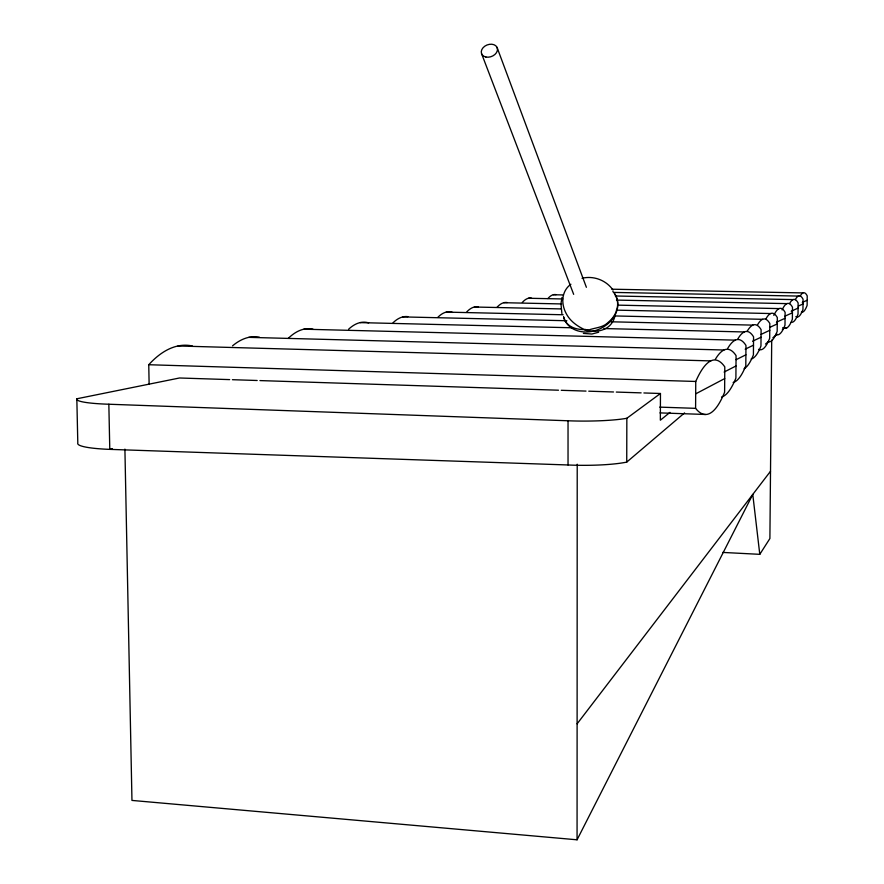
<?xml version="1.0" encoding="UTF-8"?>
<svg xmlns="http://www.w3.org/2000/svg" width="884" height="884" viewBox="0 0 884 884"><rect width="100%" height="100%" fill="white"/><g stroke="black" fill="none" stroke-linecap="round" stroke-linejoin="round"><path stroke-width="1.33" d="M124.909 449.105L131.959 800.418L577.064 839.8L577.219 464.211M229.663 379.612L179.518 377.987L76.831 398.783L77.803 443.028A55.968 7.459 -1.5 0 0 109.782 449.37L568.036 464.973A52.775 7.68 0.1 0 0 626.734 462.1L626.844 418.276L660.459 393.49L660.348 420.209L669.973 412.386M695.597 408.342L695.752 381.468A193.088 39.183 -87.4 0 1 724.792 366.893L724.615 392.198A195.662 40.454 -89.2 0 1 695.597 408.342L659.718 407.126M771.71 340.108L769.898 538.533L759.787 554.334L722.681 552.423M570.898 284.25A28.166 22.918 41.2 0 0 566.136 313.433C570.5 321.909 578.611 327.135 587.064 330.738C593.031 327.677 602.645 328.24 608.236 322.295A28.166 23.382 -12.7 0 0 614.513 293.444M561.981 297.488L560.964 303.709L561.904 313.687M577.064 839.8L752.77 494.432L759.787 554.334M577.119 723.819L770.516 471.26M626.734 462.1L684.559 412.905M765.511 344.053L768.66 341.368M772.87 337.787L777.08 334.207M782.329 329.743L784.439 327.953M695.675 393.866L724.714 378.573M724.106 372.065L735.985 365.976M736.14 359.678L745.886 354.816M745.179 349.191L753.5 345.147M752.582 341.235L761.036 337.224M761.102 334.373L769.765 330.318M769.831 327.345L777.246 323.92M776.428 322.218L785.058 318.284M784.881 316.185L792.429 312.781M791.213 311.19L798.086 308.118M798.318 306.052L803.004 303.986M802.296 302.383L807.169 300.262M598.678 332.229L591.849 334.019L583.374 333.412M112.29 448.63L109.782 449.37L108.843 404.231A56.079 6.409 -1.3 0 1 76.831 398.783M582.026 278.283C593.606 275.432 606.314 280.25 613.054 290.107M611.85 289.201L803.048 292.913M613.894 292.416L798.473 296.074M553.351 294.737L562.997 294.936M615.352 295.996L793.114 299.599M528.455 298.251L562.832 298.969M616.457 300.085L786.97 303.621M503.858 302.704L561.66 303.941M618.093 305.146L779.113 308.593M474.377 307.013L561.196 308.925M616.325 310.14L770.682 313.544M446.232 312.107L563.152 314.77M615.419 315.964L762.594 319.312M402.916 316.903L566.876 320.748M610.966 321.787L752.881 325.124M782.605 327.798L786.727 327.898M360.131 322.616L572.202 327.776M603.871 328.55L744.328 331.964M303.842 329.191L735.333 340.141M248.769 337.356L724.007 350.009M178.004 345.976L710.791 360.904M149.131 384.407L148.755 364.727L695.752 381.468M232.415 379.7L257.178 380.496M259.94 380.584L558.5 390.209M561.252 390.297L586.015 391.093M588.766 391.181L613.54 391.977M616.292 392.065L641.132 392.872M643.895 392.96L660.459 393.49M659.983 412.894L705.487 414.474M108.843 404.231L568.036 420.773A52.874 6.674 0.1 0 0 626.844 418.276M587.65 329.677C579.561 329.854 570.335 328.903 565.506 321.389A28.166 21.205 -34.5 0 1 563.638 317.301M587.65 330.086L584.777 329.401C591.761 332.307 600.026 331.82 606.601 328.052A28.166 22.907 41.3 0 0 614.866 316.428M612.833 291.532L614.502 293.444M481.714 54.023L573.672 294.35M497.04 47.371L586.379 287.3M568.036 420.773L568.036 464.973M733.145 382.463A155.44 30.443 -89.1 0 0 745.809 365.755L745.963 345.445A153.595 29.713 -87.7 0 0 727.775 348.296M288.306 338.318A145.473 55.25 -87 0 1 312.947 329.135M614.855 294.228A28.266 22.575 -24.5 0 1 599.352 329.091A28.266 22.575 -24.5 0 1 563.594 316.726M801.39 312.14A70.775 11.757 -88.9 0 0 807.125 305.345L807.225 295.897A70.289 11.647 -88.4 0 0 800.119 296.273M795.876 316.582A76.809 12.917 -88.9 0 0 802.948 309.499L803.059 299.267A76.245 12.785 -88.4 0 0 795.257 299.731M791.136 322.251A83.306 14.21 -88.9 0 0 798.031 314.096L798.141 303.013A82.665 14.045 -88.3 0 0 789.578 303.599M547.881 298.582A80.245 21.978 -88.3 0 1 556.069 294.659M783.843 327.754A90.135 15.614 -89 0 0 792.362 319.223L792.484 307.256A89.395 15.415 -88.3 0 0 782.119 309.941M522.333 302.438A86.577 24.642 -88.2 0 1 531.505 298.151M775.721 334.406A96.301 17.006 -89 0 0 784.992 325.157L785.125 312.395A95.472 16.774 -88.2 0 0 773.831 315.4M497.084 307.212A92.267 27.227 -88.1 0 1 507.228 302.571M768.119 341.898A104.102 18.763 -89 0 0 777.18 331.334L777.312 317.566A103.152 18.487 -88.2 0 0 766.019 318.704M466.752 311.919A99.417 30.586 -88 0 1 478.156 306.847M758.538 349.313A111.583 20.509 -89 0 0 769.688 338.252L769.82 323.511A110.522 20.177 -88.1 0 0 757.489 324.914M437.768 317.411A106.257 33.957 -87.8 0 1 452.509 312.417M751.168 358.97A124.224 23.36 -89 0 0 760.958 346.031L761.102 329.677A122.942 22.94 -88 0 0 747.079 331.434M392.982 322.837A117.683 39.78 -87.6 0 1 407.844 316.649M744.041 368.761A137.23 26.332 -89 0 0 753.411 354.849L753.566 336.837A135.727 25.791 -87.9 0 0 737.786 339.047M348.616 329.224A129.34 46.056 -87.4 0 1 368.65 322.87M721.543 397.004A172.623 34.675 -89.1 0 0 735.897 378.076L736.063 355.611A170.468 33.736 -87.6 0 0 715.388 359.258M232.547 345.843A160.534 64.642 -86.6 0 1 259.421 337.202M148.755 364.727A180.447 77.925 -86 0 1 192.425 345.998M485.868 57.018A8.365 6.188 -21 0 0 497.471 48.929A8.365 6.188 -21 0 0 484.808 46.178A8.365 6.188 -21 0 0 485.868 57.018"/></g></svg>
